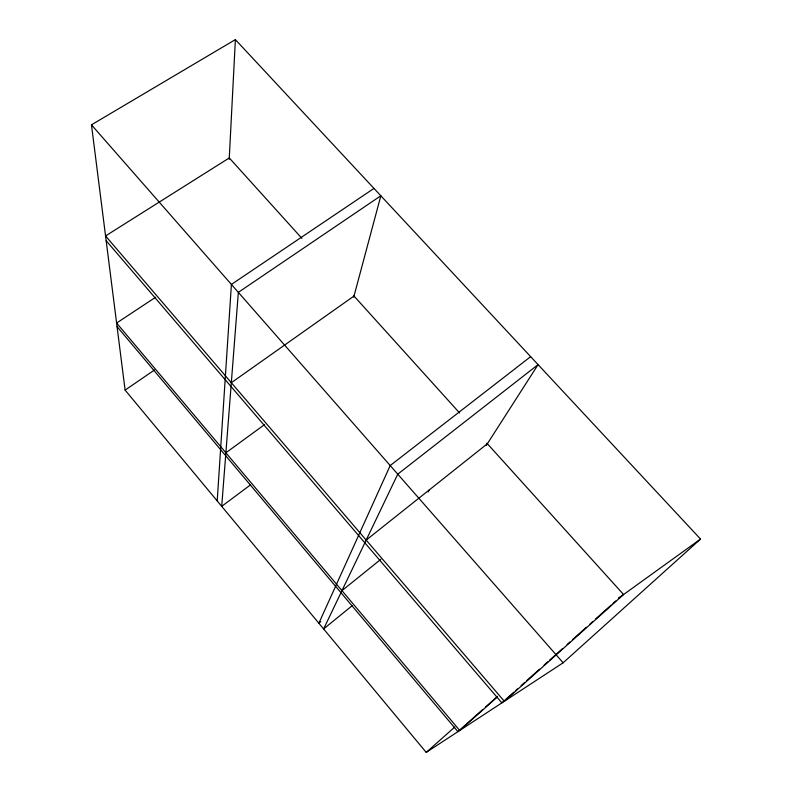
<?xml version="1.0" encoding="UTF-8"?>
<svg xmlns="http://www.w3.org/2000/svg" width="792" height="792" viewBox="0 0 792 792"><rect width="100%" height="100%" fill="white"/><g stroke="black" fill="none" stroke-linecap="round" stroke-linejoin="round"><path stroke-width="1.19" d="M229.205 159.321L235.382 39.6L91.466 124.829L125.106 390.11L426.225 752.4L563.132 662.785L700.534 539.065L235.382 39.6M217.206 500.92L231.403 284.427L373.973 188.417M353.707 297.188L380.843 195.782L238.352 292.347L221.71 506.345L250.401 484.961M428.135 491.941L429.304 489.892M486.238 445.5L538.085 364.627L397.762 474.17L323.611 628.947L352.143 605.722M513.81 692.198L501.871 702.88L106.158 240.669M515.651 690.555L517.483 688.911M521.156 685.624L524.839 682.338M526.67 680.694L539.53 669.191M544.124 665.082L547.797 661.795M549.628 660.152L562.488 648.638M567.082 644.53L569.834 642.064M572.586 639.599L586.367 627.274M590.04 623.987L592.792 621.522M595.544 619.057L611.157 605.088M612.998 603.445L615.75 600.979M618.512 598.514L620.344 596.871M482.773 709.503L457.915 731.65L117.048 326.611M485.536 707.048L497.505 696.386M497.356 696.94L459.726 730.471L116.602 323.037L155.618 297.248M426.225 752.4L454.816 726.997M320.78 621.661L318.859 623.225L390.208 465.557L530.65 356.647M341.966 590.644L380.873 559.281M366.181 540.085L487.377 443.728M225.878 452.796L264.577 424.601M618.473 598.217L700.534 539.065M231.323 382.714L354.004 296.05M125.106 390.11L154.579 369.933M301.92 238.372L229.274 157.935L105.554 235.947L504.326 701.276L623.581 594.535L486.892 443.193M353.529 295.515L459.647 413.018M91.466 124.829L563.132 662.785"/></g></svg>
